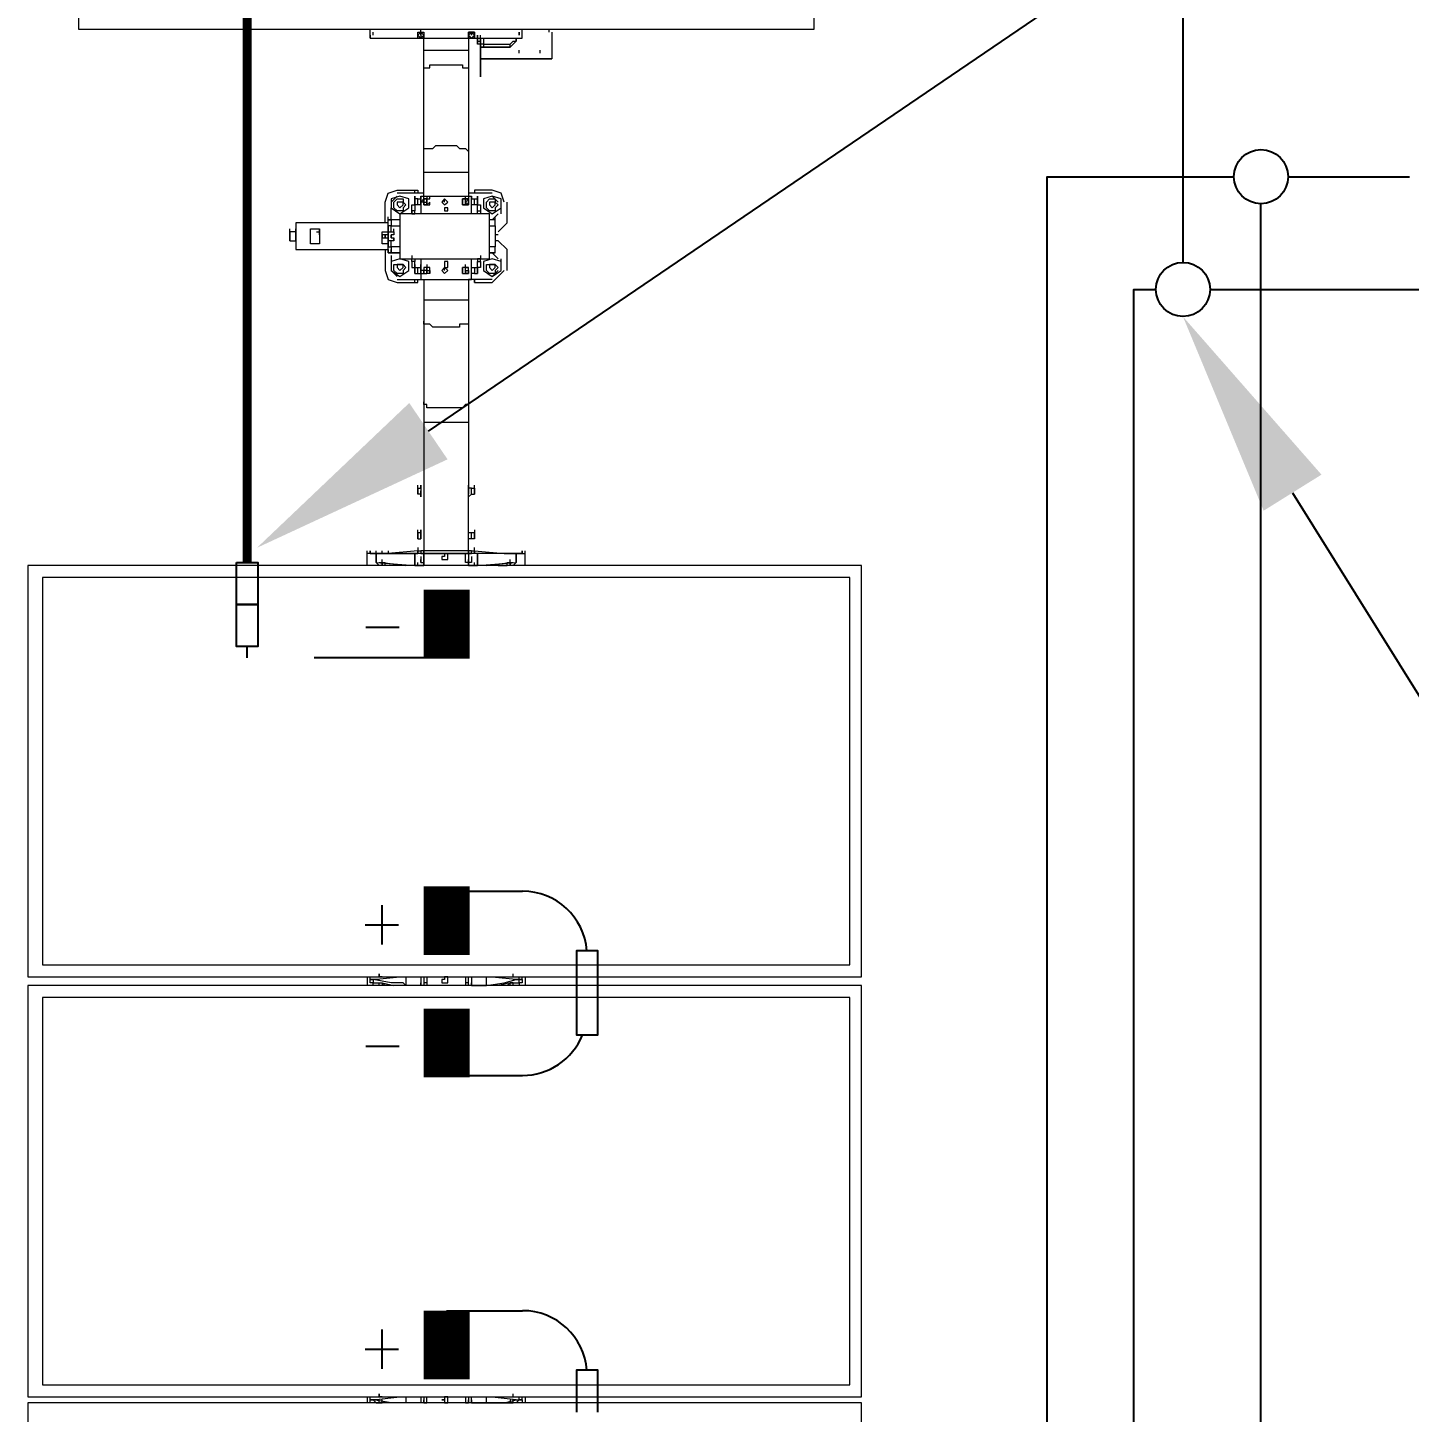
# Model space of a CAD drawing. Header units: feet. Extents: x -5.1 to 70.3, y -33 to 8.
# Drawn here: x 24.056 to 25.098, y -14.218 to -13.174 of the extents above; entities that cross this region are included whole.
import ezdxf
from ezdxf import colors
from ezdxf.entities.mleader import LeaderData, LeaderLine
from ezdxf.lldxf.tags import DXFTag
from ezdxf.math import Vec2, Vec3

# ---------------------------------------------------------------- set-up
doc = ezdxf.new("R2010")
doc.units = ezdxf.units.FT
doc.header["$MEASUREMENT"] = 0
doc.linetypes.add('HIDDEN', pattern=[0.375, 0.25, -0.125])
for name, color, linetype in [('E-DC HARNESS-NEG', 170, 'DC HARNESS CABLE'), ('E-DC HARNESS-POS', 10, 'DC HARNESS CABLE'), ('E-HARN-COMP', 8, 'Continuous'), ('E-TRNK-CABL-NEG', 170, 'HIDDEN'), ('E-TRUNK-CABLE-POS', 10, 'HIDDEN'), ('G-ANNO-TEXT', 1, 'Continuous'), ('PDF5_Geometry', 7, 'Continuous'), ('Polarity-Text', 7, 'Continuous')]:
    doc.layers.add(name, color=color, linetype=linetype)
doc.styles.add('NEI-A', font='arial.ttf')
tags = doc.linetypes.add('DC HARNESS CABLE', pattern='A,0.5,-0.2,["DH",Standard,S=0.1,R=0,X=-0.1,Y=-0.05],-0.2', length=0.9).pattern_tags.tags
tags[6] = DXFTag(74, 10)

msp = doc.modelspace()

# ---------------------------------------------------------------- linework, layer by layer
at = {"layer": 'E-DC HARNESS-NEG', "ltscale": 0.5}
for points in [[(24.9275, -8.7121), (24.9275, -13.351)], [(24.8908, -18.4048), (24.8905, -13.3714), (24.9071, -13.3714)], [(24.948, -13.3714), (25.195, -13.3714)]]:
    msp.add_lwpolyline(points, dxfattribs=at)
at = {"layer": 'E-DC HARNESS-POS', "ltscale": 0.5}
for points in [[(24.8251, -18.2681), (24.8251, -13.2864), (24.9659, -13.2864)], [(25.0068, -13.2864), (25.0982, -13.2864)], [(24.9856, -26.6629), (24.9863, -13.3068)]]:
    msp.add_lwpolyline(points, dxfattribs=at)
at = {"layer": 'E-HARN-COMP'}
for points in [[(24.2139, -13.5771), (24.23, -13.5771), (24.23, -13.6088), (24.2139, -13.6088)], [(24.2139, -13.6088), (24.23, -13.6088), (24.23, -13.6405), (24.2139, -13.6405)]]:
    msp.add_lwpolyline(points, close=True, dxfattribs=at)
at = {"layer": 'E-HARN-COMP', "const_width": 0.0347}
for points in [[(24.3723, -13.6496), (24.3723, -13.5978)], [(24.3723, -13.873), (24.3723, -13.8212)], [(24.3723, -13.9653), (24.3723, -13.9136)], [(24.3723, -14.1928), (24.3723, -14.1411)], [(24.3723, -14.2786), (24.3723, -14.2268)]]:
    msp.add_lwpolyline(points, dxfattribs=at)
at = {"layer": 'E-HARN-COMP'}
for points in [[(24.4862, -13.9016), (24.4862, -13.8699), (24.4701, -13.8699), (24.4701, -13.9016)], [(24.4701, -13.9016), (24.4701, -13.9333), (24.4862, -13.9333), (24.4862, -13.9016)], [(24.4862, -14.2177), (24.4862, -14.186), (24.4701, -14.186), (24.4701, -14.2177)]]:
    msp.add_lwpolyline(points, dxfattribs=at)
for centre in [(24.9863, -13.2864), (24.9275, -13.3714)]:
    msp.add_circle(centre, 0.0204, dxfattribs=at)
at = {"layer": 'E-TRNK-CABL-NEG', "color": 7, "linetype": 'Continuous', "ltscale": 0.1, "const_width": 0.00694}
msp.add_lwpolyline([(24.2219, -13.5771), (24.2219, -13.1271)], dxfattribs=at)
at = {"layer": 'E-TRNK-CABL-NEG', "ltscale": 0.1}
msp.add_lwpolyline([(24.3723, -13.6491), (24.2219, -13.6491), (24.2219, -13.6405)], dxfattribs=at)
msp.add_lwpolyline([(24.3723, -13.9638), (24.4295, -13.9638, 0.305811), (24.4747, -13.9333, 0.305811)], format="xyb", dxfattribs=at)
at = {"layer": 'E-TRUNK-CABLE-POS', "ltscale": 0.1}
for points in [[(24.3723, -13.8249), (24.4295, -13.8249, -0.391396), (24.4781, -13.8699, -0.391396)], [(24.3723, -14.1411), (24.4295, -14.1411, -0.391396), (24.4781, -14.186, -0.391396)]]:
    msp.add_lwpolyline(points, format="xyb", dxfattribs=at)
at = {"layer": 'PDF5_Geometry', "lineweight": 5}
for points in [[(24.0946, -13.1752), (24.6493, -13.1752), (24.6493, -13.1191), (24.0946, -13.1191)], [(24.3506, -13.1797), (24.3528, -13.182), (24.3551, -13.1797), (24.3528, -13.1775)], [(24.3888, -13.1797), (24.391, -13.182), (24.3933, -13.1797), (24.391, -13.1775)], [(24.3933, -13.1797), (24.3933, -13.1775), (24.391, -13.1775), (24.3933, -13.1775), (24.3933, -13.1797), (24.3933, -13.182), (24.391, -13.182), (24.3933, -13.182)], [(24.3955, -13.1797), (24.3955, -13.182)], [(24.427, -13.1775), (24.427, -13.1797)], [(24.3955, -13.1842), (24.3955, -13.1865)], [(24.3978, -13.182), (24.3978, -13.1842)], [(24.3978, -13.182), (24.3978, -13.1842)], [(24.3978, -13.1842), (24.3978, -13.1865)], [(24.3978, -13.1842), (24.3978, -13.1865)], [(24.3304, -13.3032), (24.3304, -13.31), (24.3371, -13.3145), (24.3439, -13.31), (24.3439, -13.3032), (24.3371, -13.301)], [(24.3394, -13.3077), (24.3394, -13.3055), (24.3416, -13.3077), (24.3394, -13.31), (24.3394, -13.3122), (24.3371, -13.3122), (24.3349, -13.3122), (24.3326, -13.31), (24.3326, -13.3077), (24.3326, -13.3055), (24.3349, -13.3032), (24.3371, -13.3032), (24.3394, -13.3032), (24.3394, -13.3055), (24.3371, -13.3055), (24.3349, -13.3055), (24.3349, -13.3077), (24.3371, -13.31)], [(24.3573, -13.3055), (24.3573, -13.3077), (24.3551, -13.3077), (24.3551, -13.3055), (24.3528, -13.3055), (24.3551, -13.3032), (24.3573, -13.3032)], [(24.3551, -13.3055), (24.3551, -13.3077), (24.3551, -13.3032)], [(24.3596, -13.3055), (24.3573, -13.3077), (24.3596, -13.3077)], [(24.3686, -13.3055), (24.3708, -13.3077), (24.3731, -13.3055), (24.3708, -13.3032)], [(24.3686, -13.3055), (24.3708, -13.3077), (24.3731, -13.3055), (24.3708, -13.3032)], [(24.3686, -13.3055), (24.3708, -13.3077), (24.3731, -13.3055), (24.3708, -13.3032)], [(24.3686, -13.3055), (24.3708, -13.3077), (24.3731, -13.3055), (24.3708, -13.3032)], [(24.3865, -13.3032), (24.3843, -13.3032), (24.3843, -13.3077), (24.3865, -13.3077)], [(24.3888, -13.3055), (24.3888, -13.3077), (24.3888, -13.3032)], [(24.4, -13.3032), (24.4, -13.31), (24.4067, -13.3145), (24.4135, -13.31), (24.4135, -13.3032), (24.4067, -13.301)], [(24.409, -13.3055), (24.4112, -13.3077), (24.409, -13.31), (24.409, -13.3122), (24.4067, -13.3122), (24.4045, -13.3122), (24.4023, -13.31), (24.4023, -13.3055), (24.4045, -13.3032), (24.4067, -13.3032), (24.409, -13.3032), (24.409, -13.3055), (24.4067, -13.3055), (24.4045, -13.3055), (24.4045, -13.3077), (24.4067, -13.31), (24.409, -13.3077)], [(24.4045, -13.3145), (24.3371, -13.3145), (24.3371, -13.3482), (24.4045, -13.3482)], [(24.3484, -13.3145), (24.3484, -13.3122), (24.3461, -13.3122), (24.3461, -13.3145)], [(24.3708, -13.31), (24.3708, -13.3122), (24.3731, -13.3122), (24.3731, -13.31)], [(24.3955, -13.3145), (24.3955, -13.3122), (24.3978, -13.3122), (24.3978, -13.3145)], [(24.2585, -13.3257), (24.2585, -13.3279)], [(24.2697, -13.3369), (24.2697, -13.3257), (24.2765, -13.3257), (24.2765, -13.3369)], [(24.2765, -13.3257), (24.2765, -13.3279), (24.2765, -13.3302), (24.2765, -13.3279), (24.2765, -13.3302), (24.2765, -13.3279)], [(24.3281, -13.3257), (24.3281, -13.3279)], [(24.2585, -13.3279), (24.2585, -13.3302)], [(24.2585, -13.3302), (24.2585, -13.3324)], [(24.2585, -13.3324), (24.2585, -13.3347)], [(24.2585, -13.3324), (24.2585, -13.3347)], [(24.3281, -13.3369), (24.3236, -13.3369), (24.3236, -13.3279), (24.3281, -13.3279)], [(24.3259, -13.3302), (24.3236, -13.3302), (24.3236, -13.3324), (24.3281, -13.3324), (24.3281, -13.3302)], [(24.3281, -13.3369), (24.3281, -13.3392)], [(24.3304, -13.3504), (24.3304, -13.3571), (24.3371, -13.3616), (24.3439, -13.3571), (24.3439, -13.3504), (24.3371, -13.3482)], [(24.3326, -13.3571), (24.3326, -13.3527), (24.3349, -13.3527), (24.3371, -13.3527), (24.3349, -13.3527), (24.3349, -13.3549), (24.3371, -13.3571), (24.3394, -13.3549), (24.3394, -13.3527), (24.3416, -13.3549), (24.3394, -13.3571), (24.3394, -13.3594), (24.3371, -13.3594), (24.3349, -13.3594)], [(24.3596, -13.3549), (24.3573, -13.3549), (24.3573, -13.3571), (24.3596, -13.3571), (24.3596, -13.3594)], [(24.3686, -13.3571), (24.3708, -13.3594), (24.3731, -13.3571), (24.3708, -13.3549)], [(24.3686, -13.3571), (24.3708, -13.3594), (24.3731, -13.3571), (24.3708, -13.3549)], [(24.3686, -13.3571), (24.3708, -13.3594), (24.3731, -13.3571), (24.3708, -13.3549)], [(24.3686, -13.3571), (24.3708, -13.3594), (24.3731, -13.3571), (24.3708, -13.3549)], [(24.3708, -13.3504), (24.3708, -13.3549), (24.3731, -13.3549), (24.3731, -13.3504)], [(24.3865, -13.3549), (24.3843, -13.3549), (24.3843, -13.3594), (24.3865, -13.3594)], [(24.4, -13.3504), (24.4, -13.3571), (24.4067, -13.3616), (24.4135, -13.3571), (24.4135, -13.3504), (24.4067, -13.3482)], [(24.4023, -13.3549), (24.4023, -13.3527), (24.4067, -13.3527), (24.4045, -13.3527), (24.4045, -13.3549), (24.4067, -13.3571), (24.409, -13.3549), (24.409, -13.3527), (24.4112, -13.3549), (24.409, -13.3571), (24.409, -13.3594), (24.4067, -13.3594), (24.4045, -13.3594), (24.4023, -13.3571)], [(24.409, -13.3527), (24.4067, -13.3527)], [(24.3528, -13.5256), (24.3506, -13.5256), (24.3506, -13.5233), (24.3506, -13.5256), (24.3506, -13.5211), (24.3528, -13.5211)], [(24.3528, -13.5188), (24.3528, -13.5211)], [(24.3933, -13.5233), (24.3933, -13.5211), (24.3933, -13.5256)], [(24.3528, -13.5525), (24.3528, -13.5548)], [(24.3933, -13.557), (24.3933, -13.5548), (24.3933, -13.5593)], [(24.3528, -13.557), (24.3528, -13.5593)], [(24.3147, -13.5683), (24.3147, -13.5705)], [(24.3506, -13.5705), (24.3506, -13.5683), (24.3281, -13.5705)], [(24.3731, -13.575), (24.3731, -13.5705), (24.3708, -13.5705), (24.3708, -13.5727), (24.3686, -13.5727), (24.3686, -13.575), (24.3708, -13.575)], [(24.3933, -13.5705), (24.3933, -13.5683), (24.4157, -13.5705)], [(24.4202, -13.5705), (24.4157, -13.5705)], [(24.4292, -13.5683), (24.4292, -13.5705)], [(24.6852, -13.8894), (24.6852, -13.5795), (24.0564, -13.5795), (24.0564, -13.8894)], [(24.0676, -13.8804), (24.6762, -13.8804), (24.6762, -13.5885), (24.0676, -13.5885)], [(24.3686, -13.8916), (24.3686, -13.8939), (24.3731, -13.8939), (24.3731, -13.8894), (24.3708, -13.8894), (24.3708, -13.8916)], [(24.6852, -14.2061), (24.6852, -13.8961), (24.0564, -13.8961), (24.0564, -14.2061)], [(24.6762, -13.9051), (24.0676, -13.9051), (24.0676, -14.1971), (24.6762, -14.1971)], [(24.6852, -14.5227), (24.6852, -14.2106), (24.0564, -14.2106), (24.0564, -14.5227)], [(24.3686, -14.2083), (24.3708, -14.2083), (24.3708, -14.2106), (24.3731, -14.2106), (24.3731, -14.2083), (24.3731, -14.2061), (24.3708, -14.2061), (24.3708, -14.2083)]]:
    msp.add_lwpolyline(points, close=True, dxfattribs=at)
for points in [[(24.3147, -13.182), (24.3147, -13.1752)], [(24.3147, -13.1797), (24.3147, -13.182), (24.4292, -13.182), (24.4292, -13.1797)], [(24.3169, -13.1797), (24.3169, -13.1775)], [(24.3528, -13.1775), (24.3528, -13.1797), (24.3528, -13.1775), (24.3528, -13.1797), (24.3528, -13.182), (24.3506, -13.182), (24.3506, -13.1797), (24.3506, -13.1775), (24.3528, -13.1775), (24.3528, -13.1797), (24.3528, -13.1775), (24.3528, -13.1752)], [(24.3573, -13.301), (24.3573, -13.3032), (24.3551, -13.3032), (24.3551, -13.301), (24.3551, -13.2673), (24.3551, -13.2067), (24.3551, -13.191), (24.3551, -13.182), (24.3528, -13.182), (24.3506, -13.182), (24.3506, -13.1797), (24.3506, -13.1775), (24.3528, -13.1775), (24.3551, -13.1775), (24.3551, -13.1797), (24.3551, -13.182)], [(24.3506, -13.1775), (24.3506, -13.1775)], [(24.3506, -13.1797), (24.3506, -13.1797)], [(24.3528, -13.182), (24.3551, -13.182), (24.3551, -13.1797), (24.3528, -13.1775), (24.3528, -13.1797), (24.3528, -13.1775), (24.3528, -13.1797)], [(24.3528, -13.1775), (24.3528, -13.1775)], [(24.3551, -13.1775), (24.3551, -13.1775)], [(24.3551, -13.1797), (24.3551, -13.1797)], [(24.3888, -13.182), (24.391, -13.182), (24.3888, -13.182), (24.3888, -13.1797), (24.3888, -13.1775), (24.391, -13.1775), (24.391, -13.1797), (24.391, -13.1775), (24.391, -13.1797), (24.391, -13.1775), (24.391, -13.1797), (24.391, -13.1775), (24.391, -13.1797), (24.391, -13.1775), (24.3888, -13.1775), (24.3888, -13.1797), (24.3888, -13.182), (24.3888, -13.191), (24.3888, -13.2067), (24.3888, -13.2673), (24.3888, -13.283), (24.3888, -13.301), (24.3888, -13.3032), (24.3865, -13.3032), (24.3865, -13.301)], [(24.3888, -13.1775), (24.3888, -13.1775)], [(24.3888, -13.1797), (24.3888, -13.1797)], [(24.391, -13.1775), (24.391, -13.1775)], [(24.3933, -13.1775), (24.3933, -13.1775)], [(24.3933, -13.1797), (24.3933, -13.1797)], [(24.4517, -13.1775), (24.4517, -13.1977), (24.3978, -13.1977), (24.3978, -13.1887)], [(24.3978, -13.1842), (24.3978, -13.182), (24.3978, -13.1797)], [(24.3978, -13.182), (24.3978, -13.1797)], [(24.4292, -13.182), (24.4292, -13.1752), (24.4494, -13.1752), (24.4494, -13.1775)], [(24.3506, -13.182), (24.3506, -13.182)], [(24.3528, -13.182), (24.3528, -13.182)], [(24.3551, -13.182), (24.3551, -13.182)], [(24.3888, -13.182), (24.3888, -13.182)], [(24.391, -13.182), (24.391, -13.182)], [(24.3933, -13.182), (24.3933, -13.182)], [(24.3978, -13.1865), (24.3955, -13.1865), (24.3955, -13.1842), (24.3978, -13.1842), (24.3978, -13.182)], [(24.3955, -13.182), (24.3955, -13.1842), (24.3955, -13.182)], [(24.3978, -13.1865), (24.3978, -13.1842), (24.3978, -13.1865), (24.3978, -13.1887), (24.3978, -13.1865), (24.3955, -13.1865), (24.3955, -13.1842)], [(24.3978, -13.1842), (24.3978, -13.182)], [(24.3978, -13.1865), (24.3978, -13.182)], [(24.3978, -13.1842), (24.3978, -13.182)], [(24.3978, -13.1842), (24.3978, -13.182)], [(24.3978, -13.1865), (24.3978, -13.182)], [(24.3978, -13.1865), (24.3978, -13.1842)], [(24.3978, -13.1865), (24.3978, -13.1842)], [(24.3978, -13.1865), (24.3978, -13.1842)], [(24.3978, -13.1842), (24.3978, -13.1865)], [(24.3978, -13.1865), (24.3978, -13.1842)], [(24.3978, -13.1865), (24.3978, -13.1842)], [(24.3978, -13.1865), (24.3978, -13.1842)], [(24.3978, -13.1865), (24.3978, -13.1865)], [(24.3978, -13.1887), (24.3978, -13.1865)], [(24.4, -13.1865), (24.3978, -13.1865)], [(24.3978, -13.1887), (24.4202, -13.1887), (24.3978, -13.1887)], [(24.3978, -13.1887), (24.3978, -13.1977), (24.3978, -13.1954), (24.3978, -13.1977), (24.4517, -13.1977)], [(24.4, -13.1865), (24.4202, -13.1865), (24.4225, -13.1842), (24.4247, -13.1842)], [(24.4, -13.1865), (24.4, -13.1887)], [(24.4247, -13.182), (24.4247, -13.1842), (24.4202, -13.1887), (24.4202, -13.1865), (24.4225, -13.1842)], [(24.427, -13.1932), (24.427, -13.191)], [(24.4427, -13.1932), (24.4427, -13.191)], [(24.3978, -13.1999), (24.3978, -13.1977), (24.3978, -13.1999)], [(24.3978, -13.1999), (24.3978, -13.2089), (24.3978, -13.1999)], [(24.3978, -13.2089), (24.3978, -13.2067)], [(24.3978, -13.2112), (24.3978, -13.2089), (24.3978, -13.2112)], [(24.3259, -13.3212), (24.3259, -13.3055), (24.3281, -13.2988), (24.3349, -13.2965), (24.3484, -13.2965), (24.3506, -13.2965), (24.3506, -13.2988)], [(24.3349, -13.301), (24.3304, -13.3055)], [(24.3551, -13.2988), (24.3349, -13.2988)], [(24.3506, -13.3032), (24.3484, -13.3032), (24.3484, -13.301), (24.3484, -13.3032), (24.3484, -13.3077), (24.3484, -13.3032)], [(24.3506, -13.3077), (24.3484, -13.3077), (24.3484, -13.3055), (24.3484, -13.3077)], [(24.3528, -13.3077), (24.3506, -13.3077), (24.3506, -13.3032), (24.3528, -13.3032), (24.3528, -13.301), (24.3528, -13.3032), (24.3528, -13.3077), (24.3528, -13.3055)], [(24.3528, -13.301), (24.391, -13.301)], [(24.3528, -13.3032), (24.3528, -13.3077), (24.3528, -13.3145)], [(24.3551, -13.3055), (24.3551, -13.3032), (24.3551, -13.3055), (24.3551, -13.3077), (24.3573, -13.3077), (24.3573, -13.3055), (24.3573, -13.3077), (24.3551, -13.3077), (24.3551, -13.3055), (24.3573, -13.3055), (24.3573, -13.3032), (24.3596, -13.3032), (24.3596, -13.301)], [(24.3708, -13.3055), (24.3708, -13.3032)], [(24.3843, -13.3032), (24.3843, -13.3077)], [(24.3865, -13.3055), (24.3865, -13.3077), (24.3888, -13.3077), (24.3888, -13.3055), (24.3888, -13.3077), (24.3865, -13.3055), (24.3888, -13.3032), (24.3888, -13.3055)], [(24.4067, -13.2988), (24.3888, -13.2988)], [(24.3955, -13.3077), (24.3955, -13.3055), (24.3955, -13.3077), (24.3933, -13.3077), (24.391, -13.3077), (24.391, -13.3055), (24.391, -13.3032), (24.391, -13.301), (24.391, -13.3032), (24.3933, -13.3032), (24.3955, -13.3032), (24.3955, -13.301), (24.3955, -13.3032)], [(24.391, -13.3145), (24.391, -13.3077), (24.391, -13.3032)], [(24.391, -13.3077), (24.391, -13.3055)], [(24.4157, -13.3055), (24.4135, -13.2988), (24.4067, -13.2965), (24.3933, -13.2965), (24.3933, -13.2988)], [(24.3933, -13.3077), (24.3933, -13.3032)], [(24.3955, -13.3077), (24.3955, -13.3032), (24.3955, -13.3077)], [(24.4112, -13.3055), (24.4067, -13.301)], [(24.4112, -13.3279), (24.418, -13.3212), (24.418, -13.3055)], [(24.4135, -13.3055), (24.4135, -13.3032)], [(24.3304, -13.319), (24.3304, -13.3167), (24.3304, -13.3145), (24.3304, -13.31)], [(24.3461, -13.3145), (24.3461, -13.3122), (24.3461, -13.3077), (24.3484, -13.3077), (24.3484, -13.3122)], [(24.3955, -13.3122), (24.3955, -13.3077), (24.3978, -13.3077), (24.3978, -13.3122), (24.3978, -13.3145)], [(24.4067, -13.319), (24.4112, -13.3145)], [(24.4135, -13.3145), (24.4135, -13.31)], [(24.2585, -13.3324), (24.2585, -13.3302), (24.2585, -13.3279), (24.2585, -13.3302), (24.2585, -13.3279), (24.254, -13.3279), (24.254, -13.3257)], [(24.3281, -13.3212), (24.2585, -13.3212), (24.2585, -13.3414), (24.3281, -13.3414), (24.3281, -13.3437), (24.3281, -13.3392), (24.3281, -13.3347), (24.3281, -13.3324)], [(24.3304, -13.3279), (24.3304, -13.3235), (24.3281, -13.3235), (24.3281, -13.319), (24.3281, -13.3167)], [(24.3371, -13.319), (24.3304, -13.319), (24.3281, -13.319), (24.3304, -13.319), (24.3304, -13.3235), (24.3371, -13.3235)], [(24.3281, -13.3235), (24.3281, -13.3279), (24.3281, -13.3235)], [(24.3326, -13.3347), (24.3281, -13.3347), (24.3281, -13.3279), (24.3326, -13.3279), (24.3326, -13.3257)], [(24.409, -13.3235), (24.409, -13.319), (24.4045, -13.319)], [(24.4045, -13.3235), (24.409, -13.3235), (24.409, -13.3392), (24.4045, -13.3392)], [(24.409, -13.319), (24.409, -13.3167)], [(24.254, -13.3347), (24.254, -13.3279), (24.254, -13.3347)], [(24.254, -13.3347), (24.254, -13.3324)], [(24.254, -13.3347), (24.2585, -13.3347)], [(24.2585, -13.3279), (24.2585, -13.3347)], [(24.2585, -13.3324), (24.2585, -13.3302), (24.2585, -13.3279)], [(24.2585, -13.3302), (24.2585, -13.3324), (24.2585, -13.3302)], [(24.2585, -13.3324), (24.2585, -13.3347)], [(24.2585, -13.3347), (24.2585, -13.3324)], [(24.2585, -13.3347), (24.2585, -13.3324)], [(24.2585, -13.3347), (24.2585, -13.3324)], [(24.2585, -13.3347), (24.2585, -13.3324)], [(24.2742, -13.3279), (24.2765, -13.3279), (24.2765, -13.3302)], [(24.3259, -13.3324), (24.3259, -13.3302), (24.3259, -13.3324)], [(24.3281, -13.3392), (24.3304, -13.3392), (24.3304, -13.3347)], [(24.3326, -13.3279), (24.3326, -13.3302), (24.3304, -13.3302), (24.3304, -13.3324), (24.3326, -13.3324)], [(24.3304, -13.3324), (24.3304, -13.3302)], [(24.3326, -13.3324), (24.3326, -13.3347), (24.3326, -13.3324)], [(24.4112, -13.3302), (24.409, -13.3302)], [(24.418, -13.3571), (24.418, -13.3414), (24.4112, -13.3347), (24.409, -13.3347)], [(24.3259, -13.3414), (24.3259, -13.3571), (24.3281, -13.3639), (24.3349, -13.3661), (24.3484, -13.3661), (24.3506, -13.3661), (24.3506, -13.3639)], [(24.3371, -13.3392), (24.3304, -13.3392), (24.3304, -13.3437), (24.3281, -13.3437), (24.3304, -13.3437), (24.3371, -13.3437)], [(24.3304, -13.3437), (24.3304, -13.3414)], [(24.3304, -13.3459), (24.3304, -13.3482), (24.3304, -13.3527)], [(24.3461, -13.3459), (24.3461, -13.3482), (24.3484, -13.3482), (24.3484, -13.3504), (24.3461, -13.3504), (24.3461, -13.3482)], [(24.3978, -13.3459), (24.3978, -13.3482), (24.3955, -13.3482), (24.3955, -13.3504), (24.3978, -13.3504), (24.3978, -13.3482)], [(24.4045, -13.3437), (24.409, -13.3437), (24.409, -13.3392)], [(24.4112, -13.3482), (24.4067, -13.3437)], [(24.409, -13.3437), (24.409, -13.3414)], [(24.3304, -13.3571), (24.3349, -13.3616)], [(24.3394, -13.3527), (24.3371, -13.3527), (24.3394, -13.3527)], [(24.3461, -13.3504), (24.3461, -13.3549), (24.3484, -13.3549), (24.3484, -13.3504)], [(24.3484, -13.3527), (24.3484, -13.3549), (24.3506, -13.3549), (24.3528, -13.3549), (24.3528, -13.3527)], [(24.3484, -13.3594), (24.3484, -13.3571), (24.3484, -13.3594), (24.3484, -13.3549), (24.3484, -13.3571), (24.3484, -13.3594), (24.3506, -13.3594), (24.3528, -13.3594), (24.3528, -13.3571)], [(24.3506, -13.3594), (24.3506, -13.3549)], [(24.3528, -13.3482), (24.3528, -13.3549), (24.3528, -13.3594), (24.3528, -13.3639), (24.391, -13.3639), (24.391, -13.3594), (24.391, -13.3549), (24.391, -13.3482)], [(24.3573, -13.3571), (24.3551, -13.3571), (24.3551, -13.3594), (24.3573, -13.3594), (24.3573, -13.3571), (24.3573, -13.3594), (24.3573, -13.3571), (24.3573, -13.3549), (24.3551, -13.3549), (24.3551, -13.3571), (24.3528, -13.3571), (24.3528, -13.3594), (24.3573, -13.3594), (24.3573, -13.3549), (24.3551, -13.3549)], [(24.3528, -13.3549), (24.3528, -13.3594)], [(24.3573, -13.3527), (24.3573, -13.3549), (24.3551, -13.3549), (24.3551, -13.3571), (24.3551, -13.3594)], [(24.3551, -13.3594), (24.3551, -13.3571), (24.3551, -13.3594)], [(24.3708, -13.3571), (24.3708, -13.3549)], [(24.3843, -13.3594), (24.3843, -13.3549)], [(24.3888, -13.3594), (24.3865, -13.3594), (24.3865, -13.3571), (24.3888, -13.3571), (24.3888, -13.3549), (24.3865, -13.3549), (24.3865, -13.3527)], [(24.3865, -13.3571), (24.3865, -13.3594), (24.3888, -13.3594), (24.3888, -13.3571), (24.3888, -13.3594), (24.3888, -13.3549)], [(24.3888, -13.3594), (24.3888, -13.3571), (24.3888, -13.3594)], [(24.391, -13.3549), (24.3933, -13.3549), (24.3933, -13.3594), (24.391, -13.3594), (24.391, -13.3571), (24.391, -13.3549), (24.391, -13.3527)], [(24.391, -13.3594), (24.391, -13.3571)], [(24.3933, -13.3549), (24.3955, -13.3549), (24.3955, -13.3527)], [(24.3933, -13.3594), (24.3955, -13.3594), (24.3955, -13.3571), (24.3955, -13.3594), (24.3955, -13.3571), (24.3955, -13.3549), (24.3955, -13.3594), (24.3955, -13.3571)], [(24.3933, -13.3661), (24.3933, -13.3639), (24.3933, -13.3661), (24.4067, -13.3661), (24.4157, -13.3571)], [(24.3978, -13.3504), (24.3978, -13.3549), (24.3955, -13.3549), (24.3955, -13.3504)], [(24.4067, -13.3616), (24.4112, -13.3571)], [(24.4135, -13.3571), (24.4135, -13.3549), (24.4135, -13.3482)], [(24.3349, -13.3639), (24.3551, -13.3639), (24.3551, -13.3796), (24.3551, -13.3953), (24.3551, -13.456), (24.3551, -13.4717), (24.3551, -13.5211), (24.3551, -13.5256), (24.3551, -13.5548), (24.3551, -13.5593), (24.3551, -13.5683), (24.3551, -13.5705), (24.3506, -13.5705), (24.3484, -13.5705), (24.3484, -13.5795), (24.3484, -13.5772)], [(24.3596, -13.3594), (24.3573, -13.3594)], [(24.4067, -13.3639), (24.3888, -13.3639), (24.3888, -13.3953), (24.3888, -13.456), (24.3888, -13.4717), (24.3888, -13.5211), (24.3888, -13.5256)], [(24.3506, -13.5256), (24.3506, -13.5233), (24.3506, -13.5211), (24.3506, -13.5188)], [(24.3528, -13.5278), (24.3528, -13.5256), (24.3528, -13.5233)], [(24.391, -13.5705), (24.3888, -13.5705), (24.3888, -13.5772), (24.3865, -13.5772), (24.3865, -13.5705), (24.3888, -13.5705), (24.3888, -13.5683), (24.3888, -13.5705), (24.3888, -13.5683), (24.3888, -13.5593), (24.3888, -13.5548), (24.3888, -13.5256), (24.3888, -13.5233)], [(24.391, -13.5256), (24.391, -13.5211), (24.3888, -13.5211), (24.3888, -13.5188)], [(24.3888, -13.5278), (24.391, -13.5256), (24.3933, -13.5256), (24.3933, -13.5233), (24.3933, -13.5256)], [(24.391, -13.5211), (24.3933, -13.5211), (24.3933, -13.5188)], [(24.3506, -13.5593), (24.3528, -13.5593), (24.3528, -13.5548), (24.3506, -13.5548), (24.3506, -13.557), (24.3506, -13.5593), (24.3506, -13.557), (24.3506, -13.5593), (24.3506, -13.5548), (24.3506, -13.5525)], [(24.3933, -13.5525), (24.3933, -13.5548), (24.391, -13.5548), (24.3888, -13.5548), (24.3888, -13.5525)], [(24.391, -13.5593), (24.391, -13.5548)], [(24.3506, -13.566), (24.3506, -13.5683), (24.3528, -13.5683), (24.3528, -13.5705), (24.3506, -13.5705), (24.3506, -13.5683), (24.3506, -13.5705)], [(24.3933, -13.5593), (24.3933, -13.557), (24.3933, -13.5593), (24.391, -13.5593), (24.3888, -13.5593), (24.3888, -13.557)], [(24.3955, -13.5772), (24.3955, -13.5795), (24.3955, -13.5705), (24.3933, -13.5705), (24.3933, -13.5683), (24.3933, -13.5705), (24.391, -13.5705), (24.391, -13.5683), (24.3933, -13.5683), (24.3933, -13.566)], [(24.3214, -13.5705), (24.3192, -13.5705), (24.3124, -13.5705), (24.3124, -13.5683)], [(24.3124, -13.5795), (24.3124, -13.5705)], [(24.3147, -13.5705), (24.3147, -13.5683)], [(24.3147, -13.5705), (24.3236, -13.5705), (24.3147, -13.5705)], [(24.3192, -13.575), (24.3192, -13.5772), (24.3192, -13.5705), (24.3192, -13.5772), (24.3484, -13.5795), (24.3484, -13.5705), (24.3192, -13.5705), (24.3192, -13.5683)], [(24.3281, -13.5683), (24.3281, -13.5705), (24.3236, -13.5705), (24.3236, -13.5683)], [(24.3236, -13.5705), (24.3281, -13.5705)], [(24.3236, -13.5772), (24.3236, -13.575)], [(24.3506, -13.5727), (24.3506, -13.5727)], [(24.3551, -13.5683), (24.3551, -13.5705), (24.3551, -13.5683), (24.3551, -13.5705), (24.3888, -13.5705), (24.391, -13.5705), (24.3528, -13.5705), (24.3551, -13.5705), (24.3551, -13.5772), (24.3551, -13.5705)], [(24.391, -13.5683), (24.3528, -13.5683)], [(24.3528, -13.5727), (24.3528, -13.5772), (24.3551, -13.5772), (24.3551, -13.575)], [(24.3528, -13.5772), (24.3528, -13.575)], [(24.391, -13.5727), (24.391, -13.5772), (24.3888, -13.5772), (24.3888, -13.575)], [(24.391, -13.5727), (24.391, -13.5727)], [(24.4247, -13.5705), (24.4247, -13.5772), (24.4247, -13.5705), (24.3955, -13.5705), (24.3955, -13.5795), (24.4247, -13.5772)], [(24.418, -13.5772), (24.4202, -13.5772), (24.4202, -13.575)], [(24.4292, -13.5705), (24.4202, -13.5705), (24.4292, -13.5705)], [(24.4225, -13.5705), (24.4247, -13.5705), (24.4314, -13.5705), (24.4314, -13.5683)], [(24.4292, -13.5705), (24.4292, -13.5683)], [(24.4314, -13.5795), (24.4314, -13.5705)], [(24.3214, -13.5772), (24.3236, -13.5772), (24.3259, -13.5772)], [(24.4202, -13.5772), (24.4225, -13.5772)], [(24.3124, -13.8894), (24.3124, -13.8961)], [(24.3147, -13.8916), (24.3147, -13.8894)], [(24.3528, -13.8894), (24.3528, -13.8939), (24.3528, -13.8961), (24.3416, -13.8961)], [(24.3551, -13.8894), (24.3551, -13.8939), (24.3551, -13.8961)], [(24.3573, -13.8894), (24.3573, -13.8939), (24.3573, -13.8961)], [(24.3865, -13.8894), (24.3865, -13.8939), (24.3865, -13.8961)], [(24.3888, -13.8961), (24.3888, -13.8939), (24.3888, -13.8894)], [(24.391, -13.8961), (24.391, -13.8939), (24.391, -13.8961), (24.4023, -13.8961), (24.4157, -13.8939), (24.4247, -13.8916), (24.427, -13.8916), (24.427, -13.8894)], [(24.391, -13.8894), (24.391, -13.8939)], [(24.4292, -13.8916), (24.4292, -13.8894)], [(24.4314, -13.8894), (24.4314, -13.8961)], [(24.3169, -13.8916), (24.3147, -13.8916), (24.3169, -13.8916)], [(24.3214, -13.8916), (24.3169, -13.8916), (24.3169, -13.8939), (24.3236, -13.8939)], [(24.3416, -13.8939), (24.3416, -13.8961), (24.3394, -13.8939), (24.3304, -13.8939), (24.3169, -13.8916)], [(24.3528, -13.8961), (24.3528, -13.8939)], [(24.3573, -13.8939), (24.3551, -13.8939)], [(24.3888, -13.8939), (24.3865, -13.8939)], [(24.4202, -13.8939), (24.427, -13.8939), (24.427, -13.8916), (24.4292, -13.8916), (24.427, -13.8916), (24.4225, -13.8916)], [(24.3124, -14.2061), (24.3124, -14.2106)], [(24.3147, -14.2083), (24.3147, -14.2061)], [(24.3214, -14.2083), (24.3169, -14.2083), (24.3147, -14.2083), (24.3169, -14.2083), (24.3192, -14.2106), (24.3214, -14.2106), (24.3236, -14.2106)], [(24.3416, -14.2083), (24.3416, -14.2106), (24.3304, -14.2106), (24.3169, -14.2083)], [(24.3528, -14.2083), (24.3528, -14.2106), (24.3416, -14.2106)], [(24.3528, -14.2061), (24.3528, -14.2106)], [(24.3551, -14.2061), (24.3551, -14.2106), (24.3551, -14.2083)], [(24.3551, -14.2106), (24.3573, -14.2106), (24.3573, -14.2061)], [(24.3865, -14.2061), (24.3865, -14.2106), (24.3888, -14.2106)], [(24.3888, -14.2061), (24.3888, -14.2106), (24.3888, -14.2083)], [(24.391, -14.2083), (24.391, -14.2106), (24.4023, -14.2106), (24.4157, -14.2106), (24.4247, -14.2083), (24.427, -14.2083), (24.427, -14.2061)], [(24.391, -14.2106), (24.391, -14.2061)], [(24.4292, -14.2083), (24.427, -14.2083), (24.4247, -14.2106), (24.4225, -14.2106), (24.4202, -14.2106)], [(24.4225, -14.2083), (24.427, -14.2083), (24.4292, -14.2083), (24.4292, -14.2061)], [(24.4314, -14.2061), (24.4314, -14.2106)]]:
    msp.add_lwpolyline(points, dxfattribs=at)
at = {"layer": 'PDF5_Geometry', "color": 8, "lineweight": 5, "true_color": 0x808080}
for points in [[(24.3147, -13.182), (24.3506, -13.182)], [(24.3528, -13.182), (24.4292, -13.182)], [(24.3551, -13.191), (24.3888, -13.191)], [(24.4, -13.182), (24.4, -13.1865)], [(24.4225, -13.1842), (24.4225, -13.1842)], [(24.3551, -13.2067), (24.3551, -13.2044), (24.3596, -13.2044), (24.3596, -13.2022), (24.3618, -13.2022), (24.3641, -13.2022), (24.3663, -13.2022), (24.3686, -13.2022), (24.3708, -13.2022), (24.3731, -13.2022), (24.3753, -13.2022), (24.3775, -13.2022), (24.3798, -13.2022), (24.382, -13.2022), (24.3843, -13.2022), (24.3843, -13.2044), (24.3865, -13.2044), (24.3888, -13.2044), (24.3888, -13.2067)], [(24.3551, -13.2673), (24.3551, -13.2651), (24.3618, -13.2651), (24.3641, -13.2628), (24.3663, -13.2628), (24.3686, -13.2628), (24.3708, -13.2628), (24.3731, -13.2628), (24.3753, -13.2628), (24.3775, -13.2628), (24.3798, -13.2628), (24.382, -13.2651), (24.3843, -13.2651), (24.3865, -13.2651), (24.3888, -13.2673)], [(24.3551, -13.283), (24.3888, -13.283)], [(24.3484, -13.2988), (24.3484, -13.2965)], [(24.3484, -13.3077), (24.3484, -13.3032)], [(24.3528, -13.3077), (24.3528, -13.3032)], [(24.3573, -13.3055), (24.3573, -13.3055)], [(24.3888, -13.3077), (24.3865, -13.3077), (24.3865, -13.3032), (24.3888, -13.3032)], [(24.391, -13.3077), (24.391, -13.3032)], [(24.3933, -13.2965), (24.3933, -13.2988)], [(24.3955, -13.3077), (24.3955, -13.3032)], [(24.3371, -13.319), (24.3304, -13.319)], [(24.409, -13.319), (24.4045, -13.319)], [(24.3371, -13.3437), (24.3304, -13.3437)], [(24.409, -13.3437), (24.4045, -13.3437)], [(24.3484, -13.3594), (24.3484, -13.3549)], [(24.3528, -13.3594), (24.3528, -13.3549)], [(24.3573, -13.3571), (24.3573, -13.3571)], [(24.3596, -13.3594), (24.3596, -13.3571)], [(24.3888, -13.3594), (24.3888, -13.3549), (24.3865, -13.3549), (24.3843, -13.3549), (24.3843, -13.3594), (24.3865, -13.3594), (24.3888, -13.3594), (24.3865, -13.3594), (24.3865, -13.3549), (24.3888, -13.3549)], [(24.391, -13.3594), (24.391, -13.3549)], [(24.3955, -13.3594), (24.3955, -13.3549)], [(24.3484, -13.3661), (24.3484, -13.3639)], [(24.3933, -13.3639), (24.3933, -13.3661)], [(24.3888, -13.3796), (24.3551, -13.3796)], [(24.3888, -13.3953), (24.3888, -13.3976), (24.382, -13.3976), (24.382, -13.3998), (24.3798, -13.3998), (24.3775, -13.3998), (24.3753, -13.3998), (24.3731, -13.3998), (24.3708, -13.3998), (24.3686, -13.3998), (24.3663, -13.3998), (24.3641, -13.3998), (24.3618, -13.3998), (24.3596, -13.3976), (24.3573, -13.3976), (24.3551, -13.3976), (24.3551, -13.3953)], [(24.3888, -13.456), (24.3888, -13.4582), (24.3865, -13.4582), (24.3843, -13.4605), (24.382, -13.4605), (24.3798, -13.4605), (24.3775, -13.4605), (24.3753, -13.4605), (24.3731, -13.4605), (24.3708, -13.4605), (24.3686, -13.4605), (24.3663, -13.4605), (24.3641, -13.4605), (24.3618, -13.4605), (24.3596, -13.4605), (24.3573, -13.4605), (24.3573, -13.4582), (24.3551, -13.4582), (24.3551, -13.456)], [(24.3888, -13.4717), (24.3551, -13.4717)], [(24.3506, -13.5211), (24.3506, -13.5256)], [(24.3528, -13.5211), (24.3528, -13.5278)], [(24.3888, -13.5278), (24.3888, -13.5211)], [(24.3933, -13.5256), (24.3933, -13.5211)], [(24.3506, -13.5548), (24.3506, -13.5593)], [(24.3528, -13.5548), (24.3528, -13.5593)], [(24.3888, -13.5593), (24.3888, -13.5548)], [(24.3933, -13.5593), (24.3933, -13.5548)], [(24.3192, -13.5772), (24.3214, -13.5795)], [(24.3236, -13.5772), (24.3236, -13.5795), (24.3236, -13.5772)], [(24.3236, -13.5795), (24.3236, -13.5772), (24.3416, -13.5795)], [(24.3326, -13.5795), (24.3259, -13.5795), (24.3259, -13.5772)], [(24.3484, -13.5795), (24.3551, -13.5795), (24.3551, -13.5772), (24.3551, -13.5795)], [(24.3506, -13.5795), (24.3506, -13.5772)], [(24.3888, -13.5795), (24.3888, -13.5772), (24.3888, -13.5795), (24.3955, -13.5795)], [(24.3933, -13.5795), (24.3933, -13.5772)], [(24.4023, -13.5795), (24.4202, -13.5772)], [(24.4112, -13.5795), (24.418, -13.5795), (24.418, -13.5772)], [(24.4225, -13.5795), (24.4247, -13.5772)], [(24.3124, -13.8894), (24.3124, -13.8961)], [(24.3169, -13.8916), (24.3371, -13.8894)], [(24.3236, -13.8894), (24.3214, -13.8894)], [(24.3416, -13.8894), (24.3416, -13.8961)], [(24.4023, -13.8961), (24.4023, -13.8894)], [(24.4067, -13.8894), (24.427, -13.8916)], [(24.4202, -13.8894), (24.4225, -13.8894), (24.4225, -13.8872)], [(24.4314, -13.8894), (24.4314, -13.8961)], [(24.3169, -13.8961), (24.3169, -13.8939), (24.3147, -13.8939), (24.3147, -13.8916)], [(24.3169, -13.8916), (24.3169, -13.8916)], [(24.3214, -13.8961), (24.3214, -13.8939), (24.3236, -13.8939), (24.3326, -13.8961)], [(24.3259, -13.8961), (24.3236, -13.8939), (24.3236, -13.8961)], [(24.4225, -13.8961), (24.4225, -13.8939), (24.4202, -13.8939), (24.4112, -13.8961)], [(24.4202, -13.8961), (24.4202, -13.8939), (24.418, -13.8961)], [(24.4292, -13.8916), (24.4292, -13.8939), (24.427, -13.8939), (24.427, -13.8961)], [(24.427, -13.8916), (24.427, -13.8916)], [(24.3124, -14.2061), (24.3124, -14.2106)], [(24.3169, -14.2106), (24.3147, -14.2106), (24.3147, -14.2083)], [(24.3169, -14.2083), (24.3371, -14.2061)], [(24.3169, -14.2083), (24.3169, -14.2083)], [(24.3236, -14.2061), (24.3214, -14.2061)], [(24.3326, -14.2106), (24.3214, -14.2106), (24.3214, -14.2083)], [(24.3259, -14.2106), (24.3236, -14.2106), (24.3236, -14.2083)], [(24.3416, -14.2061), (24.3416, -14.2106)], [(24.4023, -14.2106), (24.4023, -14.2061)], [(24.4067, -14.2061), (24.427, -14.2083)], [(24.4112, -14.2106), (24.4225, -14.2106), (24.4225, -14.2083)], [(24.4202, -14.2083), (24.4202, -14.2106), (24.418, -14.2106)], [(24.4202, -14.2061), (24.4225, -14.2061), (24.4225, -14.2038)], [(24.4292, -14.2083), (24.4292, -14.2106), (24.427, -14.2106)], [(24.427, -14.2083), (24.427, -14.2083)], [(24.4314, -14.2061), (24.4314, -14.2106)]]:
    msp.add_lwpolyline(points, dxfattribs=at)
for points in [[(24.4247, -13.182), (24.4247, -13.1842)], [(24.3865, -13.3032), (24.3888, -13.3032), (24.3888, -13.3055), (24.3888, -13.3077), (24.3865, -13.3077), (24.3843, -13.3077), (24.3843, -13.3032)], [(24.4202, -13.5772), (24.4202, -13.5795)], [(24.3214, -13.8872), (24.3214, -13.8894)], [(24.3214, -14.2038), (24.3214, -14.2061)]]:
    msp.add_lwpolyline(points, close=True, dxfattribs=at)
at = {"layer": 'Polarity-Text'}
for p, q in [((24.3113, -13.626), (24.3364, -13.626)), ((24.3234, -13.8355), (24.3234, -13.8652)), ((24.3108, -13.8504), (24.3359, -13.8504)), ((24.3113, -13.9418), (24.3364, -13.9418)), ((24.3234, -14.1553), (24.3234, -14.185)), ((24.3108, -14.1702), (24.3359, -14.1702))]:
    msp.add_line(p, q, dxfattribs=at)

# ---------------------------------------------------------------- next in the draw order: leaders
at = {"layer": 'G-ANNO-TEXT'}
ml = msp.add_multileader_mtext('Standard', dxfattribs=at)
ml.set_content('MOTOR GAP STRING JUMPER', color=256, style='NEI-A')
ml.set_leader_properties()
ml.build(insert=Vec2(0, 0))
ml.multileader.update_dxf_attribs({"dogleg_length": 0.36, "arrow_head_size": 0.1563})
ctx = ml.context
ctx.base_point, ctx.char_height, ctx.arrow_head_size, ctx.landing_gap_size, ctx.plane_origin = Vec3(25.4547, -12.9505, -0.159), 0.138889, 0.1563, 0.1601, Vec3(77.1222, -52.3981, -0.159)
notes = []
notes.append((ctx, [(0, (1, 1, 0), (25.1346, -12.9505, -0.159), (1, 0), 0.3201, [(0, [(24.2293, -13.5661, -0.159)], 0, [])])]))
ctx.mtext.insert, ctx.mtext.width, ctx.mtext.flow_direction = Vec3(25.6148, -12.8799, -0.159), 2.823221, 5
ctx.mtext.has_bg_fill, ctx.mtext.bg_color, ctx.mtext.bg_scale_factor, ctx.mtext.bg_transparency, ctx.mtext.use_window_bg_color = 1, -1073741824, 1.5, 0, 1
for ctx, leaders in notes:
    for number, flags, end, landing, length, lines in leaders:
        leader = LeaderData()
        leader.index, (leader.has_last_leader_line, leader.has_dogleg_vector, leader.attachment_direction) = number, flags
        leader.last_leader_point, leader.dogleg_vector, leader.dogleg_length = Vec3(end), Vec3(landing), length
        for number, points, colour, breaks in lines:
            line = LeaderLine()
            line.index, line.vertices, line.color, line.breaks = number, Vec3.list(points), colors.encode_raw_color(colour), breaks
            leader.lines.append(line)
        ctx.leaders.append(leader)

# ---------------------------------------------------------------- next in the draw order: leaders
ml = msp.add_multileader_mtext('Standard', dxfattribs=at)
ml.set_content('(TYP.) BLA DROPS', color=256, style='NEI-A')
ml.set_leader_properties()
ml.build(insert=Vec2(0, 0))
ml.multileader.update_dxf_attribs({"dogleg_length": 0.36, "arrow_head_size": 0.1563})
ctx = ml.context
ctx.base_point, ctx.char_height, ctx.arrow_head_size, ctx.landing_gap_size, ctx.plane_origin = Vec3(25.4547, -13.7244, -0.159), 0.138889, 0.1563, 0.1601, Vec3(77.1222, -52.8154, -0.159)
notes = []
notes.append((ctx, [(0, (1, 1, 0), (25.1346, -13.7244, -0.159), (1, 0), 0.3201, [(1, [(24.9275, -13.3919, -0.159)], 0, [])])]))
ctx.mtext.insert, ctx.mtext.width, ctx.mtext.flow_direction = Vec3(25.6148, -13.6346, -0.159), 1.716278, 5
ctx.mtext.has_bg_fill, ctx.mtext.bg_color, ctx.mtext.bg_scale_factor, ctx.mtext.bg_transparency, ctx.mtext.use_window_bg_color = 1, -1073741824, 1.5, 0, 1
for ctx, leaders in notes:
    for number, flags, end, landing, length, lines in leaders:
        leader = LeaderData()
        leader.index, (leader.has_last_leader_line, leader.has_dogleg_vector, leader.attachment_direction) = number, flags
        leader.last_leader_point, leader.dogleg_vector, leader.dogleg_length = Vec3(end), Vec3(landing), length
        for number, points, colour, breaks in lines:
            line = LeaderLine()
            line.index, line.vertices, line.color, line.breaks = number, Vec3.list(points), colors.encode_raw_color(colour), breaks
            leader.lines.append(line)
        ctx.leaders.append(leader)

doc.saveas('drawing.dxf')
